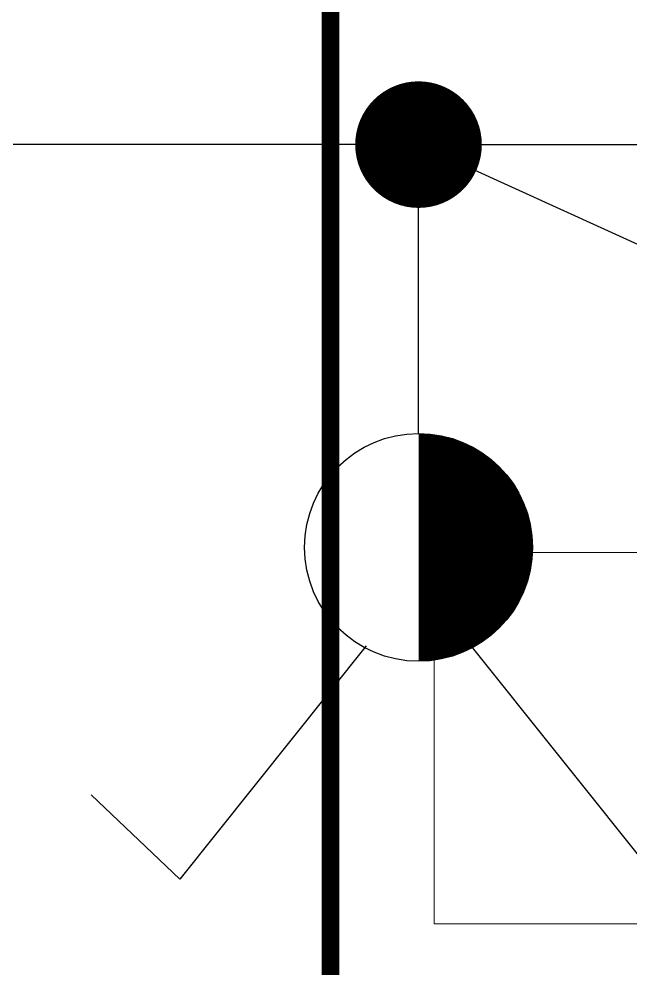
# Model space of a CAD drawing. Header units: metres. Extents: x -13316 to 152404, y -3899 to 30226.
# Drawn here: x 3974.6 to 4044.2, y 1001.2 to 1109.3 of the extents above; entities that cross this region are included whole.
import ezdxf

# ---------------------------------------------------------------- set-up
doc = ezdxf.new("R2010")
doc.units = ezdxf.units.M
doc.header["$LTSCALE"] = 100
doc.header["$MEASUREMENT"] = 0
doc.linetypes.add('HIDDEN', pattern=[0.375, 0.25, -0.125])
doc.layers.get('0').update_dxf_attribs({"color": 9, "lineweight": 9})
for name, color, linetype, lineweight in [('06D', 9, 'Continuous', 9), ('32-ekipman', 9, 'Continuous', 9), ('E-KABLO', 7, 'Continuous', 30), ('E-KOMÜTATÖR ANAHTAR (ETANŞ)', 7, 'Continuous', 30)]:
    doc.layers.add(name, color=color, linetype=linetype, lineweight=lineweight)

# ---------------------------------------------------------------- blocks, each defined once
blk = doc.blocks.new('100_KOMÜTATÖR ANAHTAR (ETANŞ)')
at = {"layer": 'E-KOMÜTATÖR ANAHTAR (ETANŞ)', "color": 4}
for p, q in [((-1.6952, 5.2218), (-2.326, 4.6219)), ((-0.3724, 3.5628), (-1.6952, 5.2218)), ((0.3724, 3.5628), (1.6952, 5.2218)), ((1.6952, 5.2218), (2.326, 4.6219)), ((0, 2.0532), (0, 0))]:
    blk.add_line(p, q, dxfattribs=at)
at = {"layer": 'E-KOMÜTATÖR ANAHTAR (ETANŞ)', "color": 4, "const_width": 0.81}
blk.add_lwpolyline([(0, 3.2682, 0.414214), (-0.405, 2.8632, 0.414214), (0, 2.4582, 0.414214)], format="xyb", dxfattribs=at)
at = {"layer": 'E-KOMÜTATÖR ANAHTAR (ETANŞ)', "color": 4}
blk.add_circle((0, 2.8632), 0.81, dxfattribs=at)
blk = doc.blocks.new('p-işyeri')
at = {"color": 0, "const_width": 2}
blk.add_lwpolyline([(200, 0), (200, 700), (-200, 700), (-200, 0)], close=True, dxfattribs=at)
blk = doc.blocks.new('h')
for points in [[(182021.59, -16364.34), (182119.85, -16364.34)], [(182119.85, -16364.34), (182121.46, -16364.34)], [(182121.46, -16364.34), (182121.46, -16364.34), (182121.46, -16364.99)], [(182121.46, -16406.23), (182121.46, -16364.99)], [(182121.46, -16406.23), (182121.46, -16406.55), (182121.46, -16406.55)], [(182119.85, -16406.55), (182094.4, -16406.55)], [(182121.46, -16406.55), (182119.85, -16406.55)]]:
    blk.add_lwpolyline(points)
blk = doc.blocks.new('2.bod.Mimari')
at = {"layer": '06D', "color": 89, "linetype": 'HIDDEN', "true_color": 0x2e4d23, "rotation": 90}
blk.add_blockref('p-işyeri', (4390, -8000), dxfattribs=at)
at = {"layer": '32-ekipman', "ltscale": 2, "rotation": 180}
blk.add_blockref('h', (185823.25, -24307.96), dxfattribs=at)

msp = doc.modelspace()

# ---------------------------------------------------------------- linework, layer by layer
at = {"layer": 'E-KABLO', "color": 6}
for q in [(3955, 1095), (4163.33, 1095), (4074.95, 1070)]:
    msp.add_line((4020, 1095), q, dxfattribs=at)
at = {"layer": 'E-KABLO', "color": 4, "linetype": 'Continuous', "const_width": 7.2}
msp.add_lwpolyline([(4023.6, 1095, -1), (4016.4, 1095, -1)], format="xyb", close=True, dxfattribs=at)

# ---------------------------------------------------------------- block references
msp.add_blockref('2.bod.Mimari', (320, 8950))
at = {"layer": 'E-KOMÜTATÖR ANAHTAR (ETANŞ)', "xscale": 16, "yscale": 16, "zscale": 16, "rotation": 180}
msp.add_blockref('100_KOMÜTATÖR ANAHTAR (ETANŞ)', (4020, 1095), dxfattribs=at)

doc.saveas('drawing.dxf')
